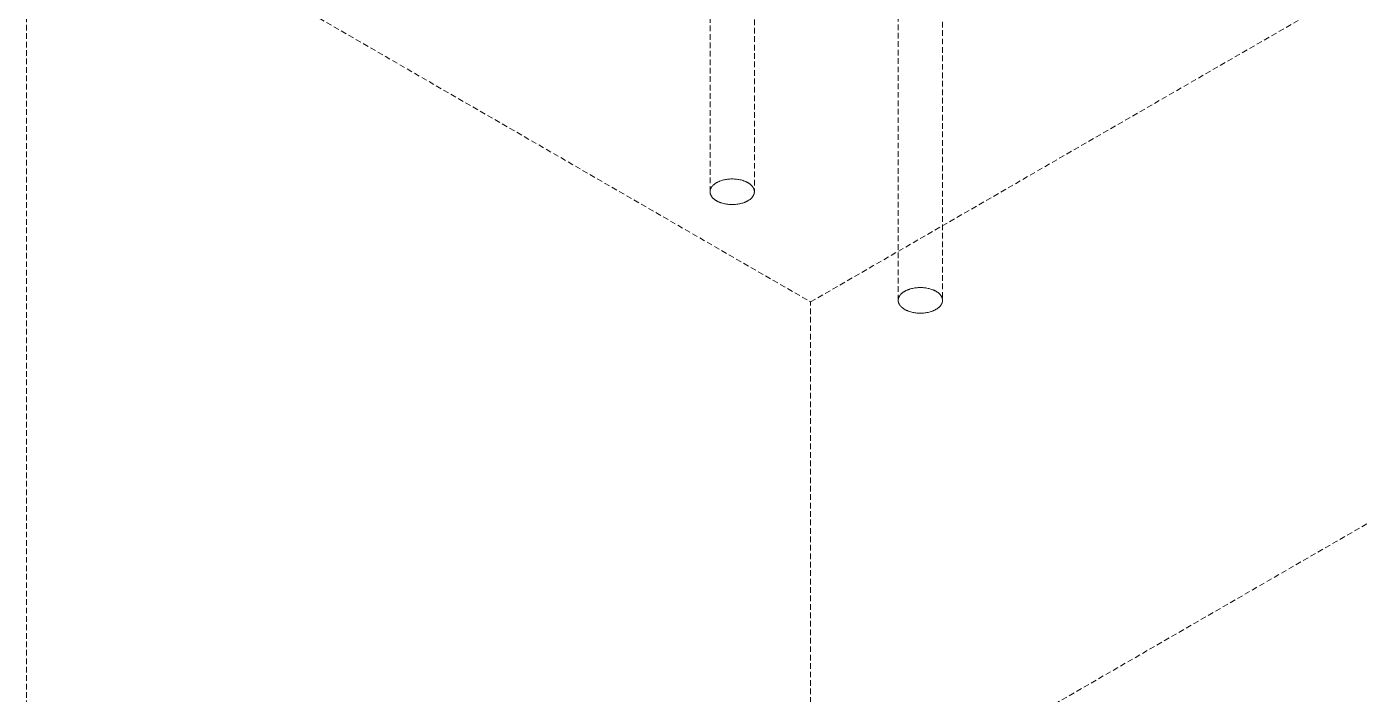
# Model space of a CAD drawing. Header units: millimetres. Extents: x -111 to 4919, y -143 to 3304.
# Drawn here: x 4255.3 to 4555.9, y 1213.5 to 1364.1 of the extents above; entities that cross this region are included whole.
import ezdxf

# ---------------------------------------------------------------- set-up
doc = ezdxf.new("R2010")
doc.units = ezdxf.units.MM
doc.linetypes.add('HIDDEN', pattern=[1.905, 1.27, -0.635])
doc.layers.add('ZANO_R_przerywana', color=7, linetype='HIDDEN', lineweight=0)

msp = doc.modelspace()

# ---------------------------------------------------------------- linework, layer by layer
at = {"layer": 'ZANO_R_przerywana'}
for p, q in [((4432.12, 1302.02), (4856.39, 1546.97)), ((4409.44, 1326.87), (4409.44, 1424.76)), ((4419.44, 1424.79), (4419.44, 1326.87)), ((4255.34, 1077.49), (4255.34, 1404.09)), ((4255.34, 1404.09), (4432.12, 1302.02)), ((4451.87, 1302.37), (4451.87, 1397.58)), ((4461.87, 1397.58), (4461.87, 1302.37)), ((4410.07, 1328.27), (4410.11, 1328.31)), ((4410.11, 1328.31), (4410.19, 1328.39)), ((4410.19, 1328.39), (4410.27, 1328.46)), ((4410.27, 1328.46), (4410.36, 1328.53)), ((4410.36, 1328.53), (4410.45, 1328.6)), ((4410.45, 1328.6), (4410.54, 1328.67)), ((4410.54, 1328.67), (4410.63, 1328.74)), ((4410.63, 1328.74), (4410.73, 1328.8)), ((4410.73, 1328.8), (4410.83, 1328.86)), ((4410.83, 1328.86), (4410.93, 1328.92)), ((4410.93, 1328.92), (4411.03, 1328.98)), ((4411.03, 1328.98), (4411.14, 1329.04)), ((4411.14, 1329.04), (4411.25, 1329.09)), ((4411.25, 1329.09), (4411.36, 1329.14)), ((4411.36, 1329.14), (4411.47, 1329.19)), ((4411.47, 1329.19), (4411.58, 1329.23)), ((4411.58, 1329.23), (4411.69, 1329.28)), ((4411.69, 1329.28), (4411.88, 1329.35)), ((4411.88, 1329.35), (4412.07, 1329.41)), ((4412.07, 1329.41), (4412.28, 1329.47)), ((4412.28, 1329.47), (4412.49, 1329.53)), ((4412.49, 1329.53), (4412.71, 1329.58)), ((4412.71, 1329.58), (4412.94, 1329.62)), ((4412.94, 1329.62), (4413.18, 1329.66)), ((4413.18, 1329.66), (4413.42, 1329.69)), ((4413.42, 1329.69), (4413.66, 1329.72)), ((4413.66, 1329.72), (4413.91, 1329.74)), ((4413.91, 1329.74), (4414.17, 1329.75)), ((4414.17, 1329.75), (4414.42, 1329.76)), ((4414.42, 1329.76), (4414.68, 1329.75)), ((4414.68, 1329.75), (4414.93, 1329.74)), ((4414.93, 1329.74), (4415.19, 1329.72)), ((4415.19, 1329.72), (4415.45, 1329.7)), ((4415.45, 1329.7), (4415.7, 1329.66)), ((4415.7, 1329.66), (4415.95, 1329.62)), ((4415.95, 1329.62), (4416.19, 1329.57)), ((4416.19, 1329.57), (4416.43, 1329.52)), ((4416.43, 1329.52), (4416.66, 1329.46)), ((4416.66, 1329.46), (4416.88, 1329.39)), ((4416.88, 1329.39), (4416.99, 1329.35)), ((4416.99, 1329.35), (4417.1, 1329.31)), ((4417.1, 1329.31), (4417.21, 1329.28)), ((4417.21, 1329.28), (4417.31, 1329.23)), ((4417.31, 1329.23), (4417.41, 1329.19)), ((4417.41, 1329.19), (4417.51, 1329.15)), ((4417.51, 1329.15), (4417.6, 1329.11)), ((4417.6, 1329.11), (4417.7, 1329.06)), ((4417.7, 1329.06), (4417.79, 1329.02)), ((4417.79, 1329.02), (4417.88, 1328.97)), ((4417.88, 1328.97), (4417.96, 1328.92)), ((4417.96, 1328.92), (4418.05, 1328.87)), ((4418.05, 1328.87), (4418.13, 1328.82)), ((4418.13, 1328.82), (4418.2, 1328.77)), ((4418.2, 1328.77), (4418.28, 1328.72)), ((4418.28, 1328.72), (4418.35, 1328.67)), ((4418.35, 1328.67), (4418.42, 1328.62)), ((4418.42, 1328.62), (4418.49, 1328.57)), ((4418.49, 1328.57), (4418.55, 1328.51)), ((4418.55, 1328.51), (4418.62, 1328.46)), ((4418.62, 1328.46), (4418.66, 1328.42)), ((4418.66, 1328.42), (4418.7, 1328.38)), ((4418.7, 1328.38), (4418.74, 1328.34)), ((4418.74, 1328.34), (4418.78, 1328.3)), ((4418.78, 1328.3), (4418.82, 1328.26)), ((4409.44, 1326.93), (4409.45, 1326.98)), ((4409.45, 1326.8), (4409.44, 1326.87)), ((4409.45, 1327.02), (4409.46, 1327.07)), ((4409.45, 1326.98), (4409.45, 1327.02)), ((4409.46, 1326.72), (4409.45, 1326.8)), ((4409.46, 1327.11), (4409.47, 1327.16)), ((4409.46, 1327.07), (4409.46, 1327.11)), ((4409.47, 1326.65), (4409.46, 1326.72)), ((4409.47, 1327.16), (4409.48, 1327.2)), ((4409.48, 1326.58), (4409.47, 1326.65)), ((4409.48, 1327.2), (4409.49, 1327.25)), ((4409.49, 1326.5), (4409.48, 1326.58)), ((4409.49, 1327.25), (4409.5, 1327.29)), ((4409.51, 1326.43), (4409.49, 1326.5)), ((4409.5, 1327.29), (4409.51, 1327.34)), ((4409.51, 1327.34), (4409.52, 1327.38)), ((4409.53, 1326.36), (4409.51, 1326.43)), ((4409.52, 1327.38), (4409.54, 1327.43)), ((4409.55, 1326.29), (4409.53, 1326.36)), ((4409.54, 1327.43), (4409.55, 1327.47)), ((4409.55, 1327.47), (4409.57, 1327.52)), ((4409.58, 1326.22), (4409.55, 1326.29)), ((4409.57, 1327.52), (4409.59, 1327.56)), ((4409.61, 1326.15), (4409.58, 1326.22)), ((4409.59, 1327.56), (4409.61, 1327.6)), ((4409.61, 1327.6), (4409.63, 1327.65)), ((4409.64, 1326.08), (4409.61, 1326.15)), ((4409.63, 1327.65), (4409.65, 1327.69)), ((4409.67, 1326.02), (4409.64, 1326.08)), ((4409.65, 1327.69), (4409.67, 1327.73)), ((4409.67, 1327.73), (4409.7, 1327.78)), ((4409.7, 1325.95), (4409.67, 1326.02)), ((4409.7, 1327.78), (4409.72, 1327.82)), ((4409.74, 1325.89), (4409.7, 1325.95)), ((4409.72, 1327.82), (4409.75, 1327.86)), ((4409.78, 1325.82), (4409.74, 1325.89)), ((4409.75, 1327.86), (4409.78, 1327.91)), ((4409.78, 1327.91), (4409.81, 1327.95)), ((4409.82, 1325.76), (4409.78, 1325.82)), ((4409.81, 1327.95), (4409.84, 1327.99)), ((4409.86, 1325.7), (4409.82, 1325.76)), ((4409.84, 1327.99), (4409.87, 1328.03)), ((4409.9, 1325.64), (4409.86, 1325.7)), ((4409.87, 1328.03), (4409.9, 1328.07)), ((4409.9, 1328.07), (4409.93, 1328.11)), ((4409.95, 1325.59), (4409.9, 1325.64)), ((4409.93, 1328.11), (4409.97, 1328.15)), ((4410, 1325.53), (4409.95, 1325.59)), ((4409.97, 1328.15), (4410, 1328.19)), ((4410, 1328.19), (4410.04, 1328.23)), ((4410.05, 1325.48), (4410, 1325.53)), ((4410.04, 1328.23), (4410.07, 1328.27)), ((4410.1, 1325.42), (4410.05, 1325.48)), ((4410.16, 1325.37), (4410.1, 1325.42)), ((4410.21, 1325.32), (4410.16, 1325.37)), ((4410.27, 1325.28), (4410.21, 1325.32)), ((4418.64, 1325.3), (4418.55, 1325.23)), ((4418.72, 1325.38), (4418.64, 1325.3)), ((4418.76, 1325.41), (4418.72, 1325.38)), ((4418.8, 1325.45), (4418.76, 1325.41)), ((4418.84, 1325.49), (4418.8, 1325.45)), ((4418.82, 1328.26), (4418.86, 1328.22)), ((4418.88, 1325.53), (4418.84, 1325.49)), ((4418.86, 1328.22), (4418.9, 1328.18)), ((4418.91, 1325.57), (4418.88, 1325.53)), ((4418.9, 1328.18), (4418.94, 1328.13)), ((4418.95, 1325.62), (4418.91, 1325.57)), ((4418.94, 1328.13), (4418.97, 1328.09)), ((4418.98, 1325.66), (4418.95, 1325.62)), ((4418.97, 1328.09), (4419.01, 1328.05)), ((4419.01, 1325.7), (4418.98, 1325.66)), ((4419.01, 1328.05), (4419.04, 1328)), ((4419.05, 1325.74), (4419.01, 1325.7)), ((4419.04, 1328), (4419.08, 1327.96)), ((4419.08, 1325.78), (4419.05, 1325.74)), ((4419.08, 1327.96), (4419.11, 1327.91)), ((4419.11, 1325.83), (4419.08, 1325.78)), ((4419.11, 1327.91), (4419.14, 1327.86)), ((4419.13, 1325.87), (4419.11, 1325.83)), ((4419.16, 1325.91), (4419.13, 1325.87)), ((4419.14, 1327.86), (4419.17, 1327.82)), ((4419.19, 1325.96), (4419.16, 1325.91)), ((4419.17, 1327.82), (4419.19, 1327.77)), ((4419.19, 1327.77), (4419.22, 1327.72)), ((4419.21, 1326), (4419.19, 1325.96)), ((4419.24, 1326.05), (4419.21, 1326)), ((4419.22, 1327.72), (4419.25, 1327.67)), ((4419.26, 1326.09), (4419.24, 1326.05)), ((4419.25, 1327.67), (4419.27, 1327.62)), ((4419.28, 1326.14), (4419.26, 1326.09)), ((4419.27, 1327.62), (4419.29, 1327.57)), ((4419.3, 1326.18), (4419.28, 1326.14)), ((4419.29, 1327.57), (4419.31, 1327.52)), ((4419.32, 1326.23), (4419.3, 1326.18)), ((4419.31, 1327.52), (4419.33, 1327.47)), ((4419.34, 1326.27), (4419.32, 1326.23)), ((4419.33, 1327.47), (4419.35, 1327.42)), ((4419.35, 1326.32), (4419.34, 1326.27)), ((4419.35, 1327.42), (4419.37, 1327.37)), ((4419.37, 1326.36), (4419.35, 1326.32)), ((4419.37, 1327.37), (4419.38, 1327.32)), ((4419.38, 1326.41), (4419.37, 1326.36)), ((4419.38, 1327.32), (4419.4, 1327.27)), ((4419.39, 1326.45), (4419.38, 1326.41)), ((4419.4, 1326.5), (4419.39, 1326.45)), ((4419.4, 1327.27), (4419.41, 1327.22)), ((4419.41, 1326.55), (4419.4, 1326.5)), ((4419.41, 1327.22), (4419.42, 1327.17)), ((4419.42, 1326.59), (4419.41, 1326.55)), ((4419.42, 1327.17), (4419.43, 1327.11)), ((4419.43, 1326.64), (4419.42, 1326.59)), ((4419.43, 1327.11), (4419.43, 1327.06)), ((4419.43, 1327.06), (4419.44, 1327.01)), ((4419.44, 1326.73), (4419.43, 1326.68)), ((4419.43, 1326.68), (4419.43, 1326.64)), ((4419.44, 1327.01), (4419.44, 1326.96)), ((4419.44, 1326.87), (4419.44, 1326.82)), ((4419.44, 1326.82), (4419.44, 1326.78)), ((4419.44, 1326.78), (4419.44, 1326.73)), ((4679.61, 1322.44), (4255.34, 1077.49)), ((4410.33, 1325.23), (4410.27, 1325.28)), ((4410.4, 1325.17), (4410.33, 1325.23)), ((4410.47, 1325.12), (4410.4, 1325.17)), ((4410.54, 1325.07), (4410.47, 1325.12)), ((4410.61, 1325.02), (4410.54, 1325.07)), ((4410.68, 1324.97), (4410.61, 1325.02)), ((4410.76, 1324.92), (4410.68, 1324.97)), ((4410.84, 1324.87), (4410.76, 1324.92)), ((4410.93, 1324.82), (4410.84, 1324.87)), ((4411.01, 1324.77), (4410.93, 1324.82)), ((4411.1, 1324.72), (4411.01, 1324.77)), ((4411.19, 1324.68), (4411.1, 1324.72)), ((4411.28, 1324.63), (4411.19, 1324.68)), ((4411.38, 1324.59), (4411.28, 1324.63)), ((4411.48, 1324.55), (4411.38, 1324.59)), ((4411.58, 1324.5), (4411.48, 1324.55)), ((4411.68, 1324.46), (4411.58, 1324.5)), ((4411.79, 1324.42), (4411.68, 1324.46)), ((4411.89, 1324.39), (4411.79, 1324.42)), ((4412, 1324.35), (4411.89, 1324.39)), ((4412.23, 1324.28), (4412, 1324.35)), ((4412.46, 1324.22), (4412.23, 1324.28)), ((4412.7, 1324.16), (4412.46, 1324.22)), ((4412.94, 1324.12), (4412.7, 1324.16)), ((4413.19, 1324.07), (4412.94, 1324.12)), ((4413.44, 1324.04), (4413.19, 1324.07)), ((4413.7, 1324.01), (4413.44, 1324.04)), ((4413.95, 1324), (4413.7, 1324.01)), ((4414.21, 1323.99), (4413.95, 1324)), ((4414.47, 1323.98), (4414.21, 1323.99)), ((4414.72, 1323.99), (4414.47, 1323.98)), ((4414.97, 1324), (4414.72, 1323.99)), ((4415.22, 1324.02), (4414.97, 1324)), ((4415.47, 1324.04), (4415.22, 1324.02)), ((4415.71, 1324.08), (4415.47, 1324.04)), ((4415.94, 1324.12), (4415.71, 1324.08)), ((4416.17, 1324.16), (4415.94, 1324.12)), ((4416.39, 1324.21), (4416.17, 1324.16)), ((4416.61, 1324.27), (4416.39, 1324.21)), ((4416.81, 1324.33), (4416.61, 1324.27)), ((4417.01, 1324.39), (4416.81, 1324.33)), ((4417.2, 1324.46), (4417.01, 1324.39)), ((4417.31, 1324.51), (4417.2, 1324.46)), ((4417.43, 1324.55), (4417.31, 1324.51)), ((4417.54, 1324.6), (4417.43, 1324.55)), ((4417.65, 1324.65), (4417.54, 1324.6)), ((4417.76, 1324.71), (4417.65, 1324.65)), ((4417.87, 1324.76), (4417.76, 1324.71)), ((4417.97, 1324.82), (4417.87, 1324.76)), ((4418.08, 1324.89), (4417.97, 1324.82)), ((4418.18, 1324.95), (4418.08, 1324.89)), ((4418.28, 1325.01), (4418.18, 1324.95)), ((4418.37, 1325.08), (4418.28, 1325.01)), ((4418.46, 1325.15), (4418.37, 1325.08)), ((4418.55, 1325.23), (4418.46, 1325.15)), ((4453.03, 1304.23), (4453.11, 1304.28)), ((4453.11, 1304.28), (4453.19, 1304.33)), ((4453.19, 1304.33), (4453.27, 1304.38)), ((4453.27, 1304.38), (4453.35, 1304.43)), ((4453.35, 1304.43), (4453.44, 1304.47)), ((4453.44, 1304.47), (4453.53, 1304.52)), ((4453.53, 1304.52), (4453.62, 1304.57)), ((4453.62, 1304.57), (4453.71, 1304.61)), ((4453.71, 1304.61), (4453.81, 1304.66)), ((4453.81, 1304.66), (4453.9, 1304.7)), ((4453.9, 1304.7), (4454, 1304.74)), ((4454, 1304.74), (4454.11, 1304.78)), ((4454.11, 1304.78), (4454.21, 1304.82)), ((4454.21, 1304.82), (4454.32, 1304.86)), ((4454.32, 1304.86), (4454.43, 1304.89)), ((4454.43, 1304.89), (4454.65, 1304.96)), ((4454.65, 1304.96), (4454.89, 1305.02)), ((4454.89, 1305.02), (4455.12, 1305.08)), ((4455.12, 1305.08), (4455.37, 1305.13)), ((4455.37, 1305.13), (4455.62, 1305.17)), ((4455.62, 1305.17), (4455.87, 1305.2)), ((4455.87, 1305.2), (4456.12, 1305.23)), ((4456.12, 1305.23), (4456.38, 1305.25)), ((4456.38, 1305.25), (4456.64, 1305.26)), ((4456.64, 1305.26), (4456.89, 1305.26)), ((4456.89, 1305.26), (4457.15, 1305.26)), ((4457.15, 1305.26), (4457.4, 1305.24)), ((4457.4, 1305.24), (4457.65, 1305.23)), ((4457.65, 1305.23), (4457.9, 1305.2)), ((4457.9, 1305.2), (4458.14, 1305.17)), ((4458.14, 1305.17), (4458.37, 1305.13)), ((4458.37, 1305.13), (4458.6, 1305.08)), ((4458.6, 1305.08), (4458.82, 1305.03)), ((4458.82, 1305.03), (4459.03, 1304.98)), ((4459.03, 1304.98), (4459.24, 1304.92)), ((4459.24, 1304.92), (4459.44, 1304.85)), ((4459.44, 1304.85), (4459.63, 1304.78)), ((4459.63, 1304.78), (4459.74, 1304.74)), ((4459.74, 1304.74), (4459.85, 1304.69)), ((4459.85, 1304.69), (4459.96, 1304.64)), ((4459.96, 1304.64), (4460.07, 1304.59)), ((4460.07, 1304.59), (4460.17, 1304.54)), ((4460.17, 1304.54), (4460.28, 1304.49)), ((4460.28, 1304.49), (4460.38, 1304.43)), ((4460.38, 1304.43), (4460.49, 1304.37)), ((4460.49, 1304.37), (4460.58, 1304.31)), ((4460.58, 1304.31), (4460.68, 1304.24)), ((4432.12, 975.43), (4432.12, 1302.02)), ((4451.87, 1302.46), (4451.88, 1302.51)), ((4451.87, 1302.33), (4451.87, 1302.37)), ((4451.87, 1302.28), (4451.87, 1302.33)), ((4451.88, 1302.24), (4451.87, 1302.28)), ((4451.88, 1302.57), (4451.89, 1302.62)), ((4451.88, 1302.51), (4451.88, 1302.57)), ((4451.88, 1302.19), (4451.88, 1302.24)), ((4451.89, 1302.14), (4451.88, 1302.19)), ((4451.89, 1302.62), (4451.9, 1302.67)), ((4451.89, 1302.1), (4451.89, 1302.14)), ((4451.9, 1302.05), (4451.89, 1302.1)), ((4451.9, 1302.67), (4451.91, 1302.72)), ((4451.91, 1302.01), (4451.9, 1302.05)), ((4451.91, 1302.72), (4451.92, 1302.78)), ((4451.92, 1301.96), (4451.91, 1302.01)), ((4451.92, 1302.78), (4451.93, 1302.83)), ((4451.93, 1301.91), (4451.92, 1301.96)), ((4451.93, 1302.83), (4451.95, 1302.88)), ((4451.95, 1301.87), (4451.93, 1301.91)), ((4451.95, 1302.88), (4451.96, 1302.93)), ((4451.96, 1301.82), (4451.95, 1301.87)), ((4451.96, 1302.93), (4451.98, 1302.98)), ((4451.98, 1301.78), (4451.96, 1301.82)), ((4451.98, 1302.98), (4452, 1303.03)), ((4452, 1301.73), (4451.98, 1301.78)), ((4452, 1303.03), (4452.02, 1303.08)), ((4452.01, 1301.69), (4452, 1301.73)), ((4452.03, 1301.64), (4452.01, 1301.69)), ((4452.02, 1303.08), (4452.04, 1303.13)), ((4452.06, 1301.6), (4452.03, 1301.64)), ((4452.04, 1303.13), (4452.07, 1303.18)), ((4452.08, 1301.55), (4452.06, 1301.6)), ((4452.07, 1303.18), (4452.09, 1303.23)), ((4452.1, 1301.51), (4452.08, 1301.55)), ((4452.09, 1303.23), (4452.12, 1303.27)), ((4452.13, 1301.46), (4452.1, 1301.51)), ((4452.12, 1303.27), (4452.15, 1303.32)), ((4452.15, 1301.42), (4452.13, 1301.46)), ((4452.15, 1303.32), (4452.18, 1303.37)), ((4452.18, 1301.38), (4452.15, 1301.42)), ((4452.18, 1303.37), (4452.21, 1303.41)), ((4452.21, 1301.33), (4452.18, 1301.38)), ((4452.21, 1303.41), (4452.24, 1303.46)), ((4452.24, 1301.29), (4452.21, 1301.33)), ((4452.24, 1303.46), (4452.27, 1303.51)), ((4452.27, 1301.25), (4452.24, 1301.29)), ((4452.27, 1303.51), (4452.3, 1303.55)), ((4452.3, 1303.55), (4452.34, 1303.59)), ((4452.34, 1303.59), (4452.38, 1303.64)), ((4452.38, 1303.64), (4452.41, 1303.68)), ((4452.41, 1303.68), (4452.45, 1303.72)), ((4452.45, 1303.72), (4452.49, 1303.77)), ((4452.49, 1303.77), (4452.53, 1303.81)), ((4452.53, 1303.81), (4452.57, 1303.85)), ((4452.57, 1303.85), (4452.61, 1303.89)), ((4452.61, 1303.89), (4452.65, 1303.93)), ((4452.65, 1303.93), (4452.7, 1303.96)), ((4452.7, 1303.96), (4452.76, 1304.02)), ((4452.76, 1304.02), (4452.82, 1304.07)), ((4452.82, 1304.07), (4452.89, 1304.12)), ((4452.89, 1304.12), (4452.96, 1304.17)), ((4452.96, 1304.17), (4453.03, 1304.23)), ((4460.68, 1304.24), (4460.78, 1304.18)), ((4460.78, 1304.18), (4460.87, 1304.11)), ((4460.87, 1304.11), (4460.96, 1304.04)), ((4460.96, 1304.04), (4461.04, 1303.97)), ((4461.04, 1303.97), (4461.12, 1303.89)), ((4461.12, 1303.89), (4461.2, 1303.82)), ((4461.2, 1303.82), (4461.24, 1303.78)), ((4461.24, 1303.78), (4461.28, 1303.74)), ((4461.28, 1303.74), (4461.31, 1303.7)), ((4461.31, 1303.7), (4461.35, 1303.66)), ((4461.35, 1303.66), (4461.38, 1303.62)), ((4461.38, 1303.62), (4461.42, 1303.58)), ((4461.42, 1303.58), (4461.45, 1303.54)), ((4461.45, 1303.54), (4461.48, 1303.49)), ((4461.49, 1301.27), (4461.45, 1301.22)), ((4461.48, 1303.49), (4461.51, 1303.45)), ((4461.52, 1301.32), (4461.49, 1301.27)), ((4461.51, 1303.45), (4461.54, 1303.41)), ((4461.55, 1301.36), (4461.52, 1301.32)), ((4461.54, 1303.41), (4461.56, 1303.37)), ((4461.59, 1301.41), (4461.55, 1301.36)), ((4461.56, 1303.37), (4461.59, 1303.33)), ((4461.59, 1303.33), (4461.62, 1303.28)), ((4461.61, 1301.46), (4461.59, 1301.41)), ((4461.64, 1301.51), (4461.61, 1301.46)), ((4461.62, 1303.28), (4461.64, 1303.24)), ((4461.64, 1303.24), (4461.66, 1303.2)), ((4461.67, 1301.56), (4461.64, 1301.51)), ((4461.66, 1303.2), (4461.69, 1303.15)), ((4461.69, 1301.62), (4461.67, 1301.56)), ((4461.69, 1303.15), (4461.71, 1303.11)), ((4461.72, 1301.67), (4461.69, 1301.62)), ((4461.71, 1303.11), (4461.73, 1303.06)), ((4461.74, 1301.72), (4461.72, 1301.67)), ((4461.73, 1303.06), (4461.74, 1303.02)), ((4461.74, 1303.02), (4461.76, 1302.98)), ((4461.76, 1301.77), (4461.74, 1301.72)), ((4461.76, 1302.98), (4461.78, 1302.93)), ((4461.78, 1301.83), (4461.76, 1301.77)), ((4461.78, 1302.93), (4461.79, 1302.89)), ((4461.8, 1301.88), (4461.78, 1301.83)), ((4461.79, 1302.89), (4461.8, 1302.84)), ((4461.8, 1302.84), (4461.82, 1302.8)), ((4461.81, 1301.93), (4461.8, 1301.88)), ((4461.83, 1301.99), (4461.81, 1301.93)), ((4461.82, 1302.8), (4461.83, 1302.75)), ((4461.83, 1302.75), (4461.84, 1302.71)), ((4461.84, 1302.04), (4461.83, 1301.99)), ((4461.84, 1302.71), (4461.85, 1302.66)), ((4461.85, 1302.1), (4461.84, 1302.04)), ((4461.85, 1302.66), (4461.85, 1302.62)), ((4461.85, 1302.62), (4461.86, 1302.57)), ((4461.86, 1302.15), (4461.85, 1302.1)), ((4461.86, 1302.57), (4461.86, 1302.53)), ((4461.86, 1302.53), (4461.87, 1302.48)), ((4461.87, 1302.26), (4461.86, 1302.21)), ((4461.86, 1302.21), (4461.86, 1302.15)), ((4461.87, 1302.48), (4461.87, 1302.44)), ((4461.87, 1302.37), (4461.87, 1302.32)), ((4461.87, 1302.32), (4461.87, 1302.26)), ((4452.3, 1301.2), (4452.27, 1301.25)), ((4452.33, 1301.16), (4452.3, 1301.2)), ((4452.37, 1301.12), (4452.33, 1301.16)), ((4452.4, 1301.08), (4452.37, 1301.12)), ((4452.44, 1301.04), (4452.4, 1301.08)), ((4452.47, 1301), (4452.44, 1301.04)), ((4452.51, 1300.96), (4452.47, 1301)), ((4452.55, 1300.92), (4452.51, 1300.96)), ((4452.59, 1300.88), (4452.55, 1300.92)), ((4452.67, 1300.8), (4452.59, 1300.88)), ((4452.76, 1300.73), (4452.67, 1300.8)), ((4452.85, 1300.66), (4452.76, 1300.73)), ((4452.94, 1300.59), (4452.85, 1300.66)), ((4453.04, 1300.52), (4452.94, 1300.59)), ((4453.14, 1300.45), (4453.04, 1300.52)), ((4453.24, 1300.39), (4453.14, 1300.45)), ((4453.34, 1300.33), (4453.24, 1300.39)), ((4453.45, 1300.27), (4453.34, 1300.33)), ((4453.56, 1300.21), (4453.45, 1300.27)), ((4453.66, 1300.16), (4453.56, 1300.21)), ((4453.78, 1300.11), (4453.66, 1300.16)), ((4453.89, 1300.06), (4453.78, 1300.11)), ((4454, 1300.01), (4453.89, 1300.06)), ((4454.12, 1299.97), (4454, 1300.01)), ((4454.3, 1299.9), (4454.12, 1299.97)), ((4454.5, 1299.83), (4454.3, 1299.9)), ((4454.71, 1299.77), (4454.5, 1299.83)), ((4454.92, 1299.72), (4454.71, 1299.77)), ((4455.14, 1299.67), (4454.92, 1299.72)), ((4455.37, 1299.62), (4455.14, 1299.67)), ((4455.6, 1299.58), (4455.37, 1299.62)), ((4455.84, 1299.55), (4455.6, 1299.58)), ((4456.09, 1299.52), (4455.84, 1299.55)), ((4456.34, 1299.5), (4456.09, 1299.52)), ((4456.59, 1299.49), (4456.34, 1299.5)), ((4456.85, 1299.49), (4456.59, 1299.49)), ((4457.1, 1299.49), (4456.85, 1299.49)), ((4457.36, 1299.5), (4457.1, 1299.49)), ((4457.62, 1299.52), (4457.36, 1299.5)), ((4457.87, 1299.55), (4457.62, 1299.52)), ((4458.12, 1299.58), (4457.87, 1299.55)), ((4458.37, 1299.62), (4458.12, 1299.58)), ((4458.62, 1299.67), (4458.37, 1299.62)), ((4458.85, 1299.72), (4458.62, 1299.67)), ((4459.09, 1299.79), (4458.85, 1299.72)), ((4459.31, 1299.85), (4459.09, 1299.79)), ((4459.42, 1299.89), (4459.31, 1299.85)), ((4459.53, 1299.93), (4459.42, 1299.89)), ((4459.63, 1299.97), (4459.53, 1299.93)), ((4459.74, 1300.01), (4459.63, 1299.97)), ((4459.84, 1300.05), (4459.74, 1300.01)), ((4459.93, 1300.09), (4459.84, 1300.05)), ((4460.03, 1300.14), (4459.93, 1300.09)), ((4460.12, 1300.18), (4460.03, 1300.14)), ((4460.21, 1300.23), (4460.12, 1300.18)), ((4460.3, 1300.28), (4460.21, 1300.23)), ((4460.39, 1300.32), (4460.3, 1300.28)), ((4460.47, 1300.37), (4460.39, 1300.32)), ((4460.55, 1300.42), (4460.47, 1300.37)), ((4460.63, 1300.47), (4460.55, 1300.42)), ((4460.71, 1300.52), (4460.63, 1300.47)), ((4460.78, 1300.57), (4460.71, 1300.52)), ((4460.85, 1300.63), (4460.78, 1300.57)), ((4460.92, 1300.68), (4460.85, 1300.63)), ((4460.98, 1300.73), (4460.92, 1300.68)), ((4461.04, 1300.78), (4460.98, 1300.73)), ((4461.09, 1300.82), (4461.04, 1300.78)), ((4461.13, 1300.87), (4461.09, 1300.82)), ((4461.18, 1300.91), (4461.13, 1300.87)), ((4461.22, 1300.95), (4461.18, 1300.91)), ((4461.26, 1300.99), (4461.22, 1300.95)), ((4461.3, 1301.04), (4461.26, 1300.99)), ((4461.34, 1301.08), (4461.3, 1301.04)), ((4461.38, 1301.13), (4461.34, 1301.08)), ((4461.42, 1301.17), (4461.38, 1301.13)), ((4461.45, 1301.22), (4461.42, 1301.17))]:
    msp.add_line(p, q, dxfattribs=at)

doc.saveas('drawing.dxf')
